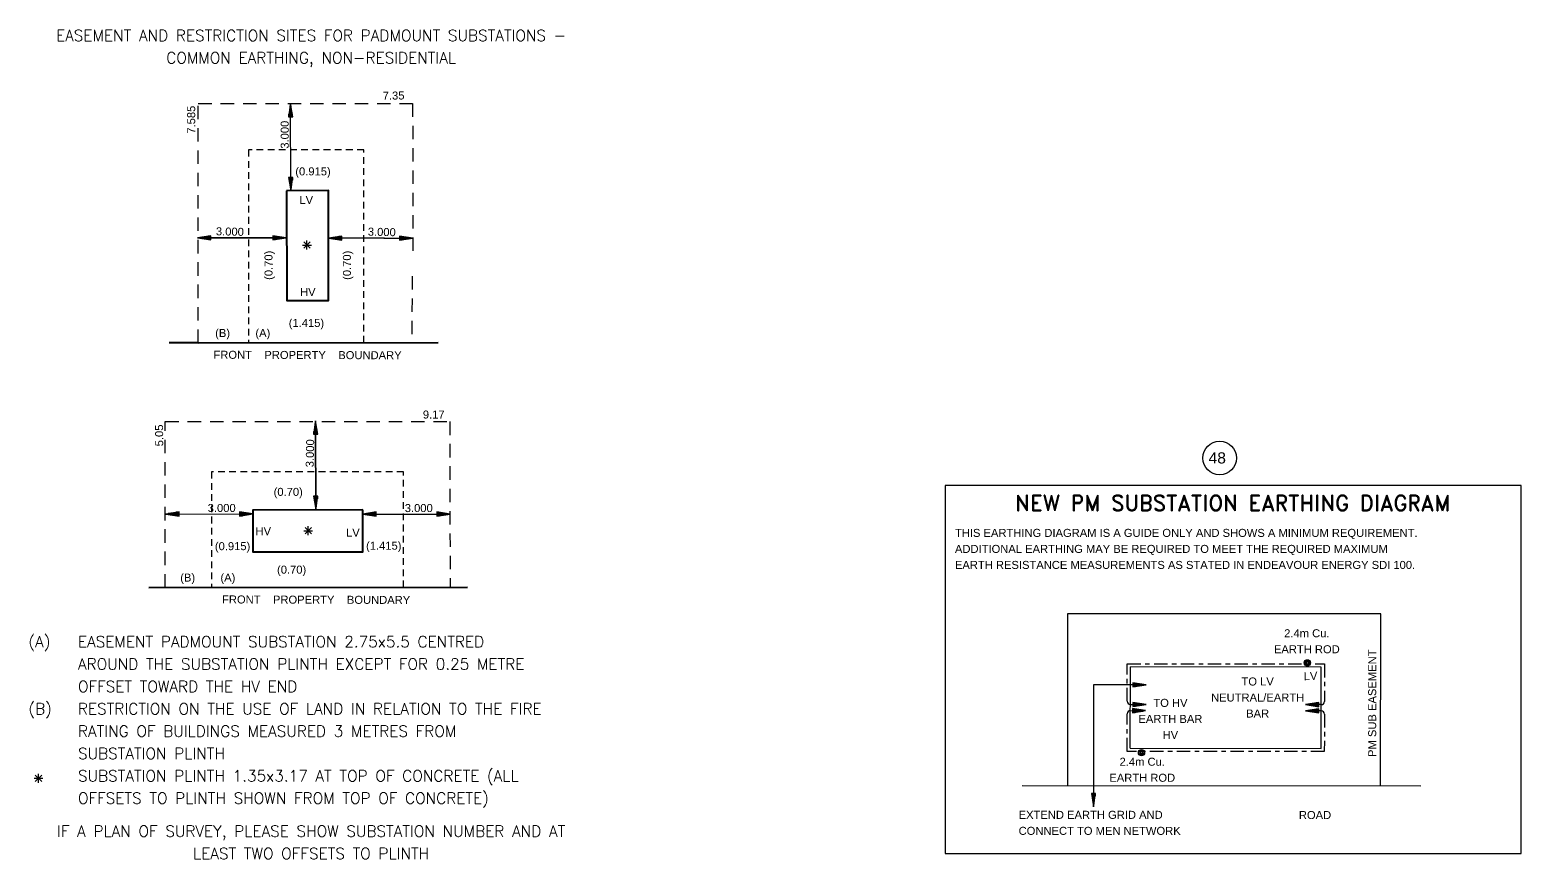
# Model space of a CAD drawing. Header units: metres. Extents: x -282 to 3977, y 160 to 949.
# Drawn here: x 3116.2 to 3449.8, y 537.7 to 723.1 of the extents above; entities that cross this region are included whole.
import ezdxf
from ezdxf.enums import TextEntityAlignment as Align

# ---------------------------------------------------------------- set-up
doc = ezdxf.new("R2010")
doc.units = ezdxf.units.M
doc.linetypes.add('CHAIN', pattern=[6, 3, -1, 1, -1])
doc.linetypes.add('Dash', pattern=[5, 3, -2])
doc.layers.get('0').update_dxf_attribs({"color": 6})
doc.layers.add('Notes', color=7, linetype='Continuous')
doc.styles.add('Elec', font='romand__.ttf')
doc.styles.get("Standard").update_dxf_attribs({"font": 'ARIAL.TTF'})

# ---------------------------------------------------------------- blocks, each defined once
blk = doc.blocks.new('NOTE_RESTRICT-ZONE')
for p, q in [((58.45, 154.69), (58.45, 157.11)), ((58.55, 138.15), (58.53, 157.66)), ((58.53, 154.69), (58.53, 157.66)), ((58.61, 154.69), (58.61, 157.11)), ((58.14, 154.69), (58.14, 155.31)), ((58.3, 154.69), (58.3, 155.86)), ((58.38, 154.69), (58.37, 156.49)), ((58.69, 154.69), (58.69, 156.49)), ((58.77, 154.69), (58.77, 155.86)), ((58.92, 154.69), (58.92, 155.31)), ((58.16, 141.12), (58.16, 140.5)), ((58.31, 141.12), (58.31, 139.95)), ((58.39, 141.12), (58.39, 139.33)), ((58.47, 141.12), (58.47, 138.7)), ((58.55, 141.12), (58.55, 138.15)), ((58.63, 141.12), (58.63, 138.7)), ((58.7, 141.12), (58.71, 139.33)), ((58.78, 141.12), (58.78, 139.95)), ((58.94, 141.12), (58.94, 140.5)), ((39.75, 127.61), (37.72, 127.61)), ((40.69, 127.61), (37.72, 127.61)), ((40.69, 127.69), (38.27, 127.68)), ((40.69, 127.53), (38.27, 127.53)), ((40.69, 127.76), (38.89, 127.76)), ((40.69, 127.45), (38.9, 127.45)), ((40.69, 127.84), (39.52, 127.84)), ((40.69, 127.37), (39.52, 127.37)), ((40.69, 128), (40.07, 128)), ((40.69, 127.22), (40.07, 127.22)), ((54.54, 128.01), (55.16, 128.01)), ((54.54, 127.86), (55.71, 127.86)), ((54.54, 127.78), (56.33, 127.78)), ((54.54, 127.7), (56.96, 127.7)), ((54.54, 127.62), (57.51, 127.63)), ((54.54, 127.55), (56.96, 127.55)), ((54.54, 127.47), (56.33, 127.47)), ((54.54, 127.39), (55.71, 127.39)), ((54.54, 127.23), (55.16, 127.23)), ((79.51, 127.55), (66.98, 127.53)), ((69.95, 127.54), (66.98, 127.53)), ((69.95, 127.61), (67.53, 127.61)), ((69.95, 127.46), (67.53, 127.46)), ((69.95, 127.69), (68.15, 127.69)), ((69.95, 127.38), (68.15, 127.38)), ((69.95, 127.77), (68.78, 127.77)), ((69.95, 127.3), (68.78, 127.3)), ((69.95, 127.93), (69.33, 127.93)), ((69.95, 127.15), (69.33, 127.14)), ((79.35, 127.55), (85.85, 127.55)), ((82.88, 127.94), (83.51, 127.94)), ((82.88, 127.78), (84.05, 127.79)), ((82.88, 127.71), (84.68, 127.71)), ((82.88, 127.63), (85.3, 127.63)), ((82.88, 127.55), (85.85, 127.55)), ((82.88, 127.47), (85.31, 127.47)), ((82.88, 127.39), (84.68, 127.4)), ((82.88, 127.32), (84.06, 127.32)), ((82.88, 127.16), (83.51, 127.16)), ((63.74, 83.7), (63.74, 84.32)), ((63.89, 83.7), (63.89, 84.87)), ((63.97, 83.7), (63.97, 85.49)), ((64.05, 83.7), (64.05, 86.12)), ((64.13, 84.64), (64.12, 86.66)), ((64.13, 83.7), (64.12, 86.66)), ((64.2, 83.7), (64.2, 86.12)), ((64.28, 83.7), (64.28, 85.49)), ((64.36, 83.7), (64.36, 84.87)), ((64.52, 83.7), (64.52, 84.32)), ((63.75, 69.85), (63.75, 69.23)), ((63.91, 69.85), (63.91, 68.68)), ((63.98, 69.85), (63.99, 68.05)), ((64.06, 69.85), (64.07, 67.43)), ((64.14, 69.85), (64.14, 66.88)), ((64.22, 69.85), (64.22, 67.43)), ((64.3, 69.85), (64.3, 68.06)), ((64.38, 69.85), (64.38, 68.68)), ((64.53, 69.85), (64.53, 69.23)), ((30.58, 65.86), (50.09, 65.88)), ((33.56, 65.86), (30.59, 65.86)), ((33.56, 65.94), (31.13, 65.94)), ((33.56, 65.78), (31.13, 65.78)), ((33.56, 66.02), (31.76, 66.01)), ((33.56, 65.7), (31.76, 65.7)), ((33.56, 66.09), (32.38, 66.09)), ((33.56, 65.63), (32.38, 65.62)), ((33.56, 66.25), (32.93, 66.25)), ((33.56, 65.47), (32.93, 65.47)), ((47.12, 66.26), (47.75, 66.27)), ((47.12, 66.11), (48.29, 66.11)), ((47.12, 66.03), (48.92, 66.03)), ((47.12, 65.95), (49.54, 65.96)), ((47.12, 65.87), (50.09, 65.88)), ((47.12, 65.8), (49.54, 65.8)), ((47.12, 65.72), (48.92, 65.72)), ((47.12, 65.64), (48.29, 65.64)), ((47.12, 65.48), (47.75, 65.48)), ((74.67, 65.84), (94.18, 65.86)), ((77.64, 65.84), (74.67, 65.84)), ((77.64, 65.92), (75.22, 65.92)), ((77.64, 65.76), (75.22, 65.76)), ((77.64, 66), (75.84, 66)), ((77.64, 65.68), (75.84, 65.68)), ((77.64, 66.08), (76.47, 66.07)), ((77.64, 65.61), (76.47, 65.61)), ((77.64, 66.23), (77.02, 66.23)), ((77.64, 65.45), (77.02, 65.45)), ((91.21, 66.25), (91.83, 66.25)), ((91.21, 66.09), (92.38, 66.09)), ((91.21, 66.01), (93, 66.01)), ((91.21, 65.93), (93.63, 65.94)), ((91.21, 65.86), (94.18, 65.86)), ((91.21, 65.78), (93.63, 65.78)), ((91.21, 65.7), (93, 65.7)), ((91.21, 65.62), (92.38, 65.62)), ((91.21, 65.46), (91.83, 65.47))]:
    blk.add_line(p, q)
at = {"color": 0, "lineweight": -3}
for p, q in [((62.16, 124.98), (62.16, 126.98)), ((61.16, 125.98), (63.16, 125.98)), ((61.45, 125.28), (62.86, 126.69)), ((62.86, 125.28), (61.45, 126.69)), ((61.45, 62.13), (63.45, 62.13)), ((61.74, 61.42), (63.16, 62.84)), ((63.16, 61.42), (61.74, 62.84)), ((62.45, 61.13), (62.45, 63.13)), ((1.12, 6.78), (3.12, 6.78)), ((1.41, 6.07), (2.83, 7.48)), ((2.83, 6.07), (1.41, 7.48)), ((2.12, 5.78), (2.12, 7.78))]:
    blk.add_line(p, q, dxfattribs=at)
at = {"color": 7, "linetype": 'Dash', "lineweight": -3}
blk.add_line((85.71, 119.07), (85.64, 104.2), dxfattribs=at)
at = {"color": 7, "lineweight": 40}
for p, q in [((37.87, 104.14), (31.38, 104.14)), ((37.87, 104.14), (91.56, 104.2)), ((26.8, 49.43), (98.08, 49.49))]:
    blk.add_line(p, q, dxfattribs=at)
at = {"color": 7, "linetype": 'Dash', "lineweight": -3}
for points in [[(37.87, 104.14), (37.87, 157.63), (85.82, 157.68), (85.86, 123.13)], [(30.49, 49.44), (30.49, 86.52), (94.15, 86.52), (94.19, 49.49)]]:
    blk.add_lwpolyline(points, dxfattribs=at)
for points in [[(58.53, 157.66), (58.06, 154.69), (59, 154.69)], [(58.55, 138.15), (59.02, 141.12), (58.08, 141.12)], [(37.72, 127.61), (40.69, 127.14), (40.69, 128.08)], [(57.51, 127.63), (54.54, 128.09), (54.54, 127.15)], [(66.98, 127.53), (69.95, 127.07), (69.95, 128)], [(85.85, 127.55), (82.88, 128.02), (82.88, 127.08)], [(64.12, 86.66), (63.66, 83.7), (64.6, 83.7)], [(64.14, 66.88), (64.61, 69.85), (63.67, 69.85)], [(30.59, 65.86), (33.56, 65.39), (33.56, 66.33)], [(50.09, 65.88), (47.12, 66.34), (47.12, 65.41)], [(74.67, 65.84), (77.64, 65.37), (77.64, 66.31)], [(94.18, 65.86), (91.21, 66.32), (91.21, 65.39)]]:
    blk.add_lwpolyline(points, close=True)
at = {"color": 7, "linetype": 'Dash', "lineweight": -3, "ltscale": 0.5}
for points in [[(74.92, 104.18), (74.91, 147.29), (49.12, 147.27), (49.12, 104.34)], [(83.8, 49.48), (83.79, 75.27), (40.85, 75.27), (40.85, 49.44)]]:
    blk.add_lwpolyline(points, dxfattribs=at)
at = {"color": 7, "lineweight": 40}
for points in [[(57.62, 138.15), (57.64, 113.57), (67, 113.57), (67, 138.16)], [(74.66, 66.77), (50.09, 66.75), (50.08, 57.39), (74.67, 57.39)]]:
    blk.add_lwpolyline(points, close=True, dxfattribs=at)
for points in [[(57.51, 127.63, 0), (38.81, 127.61, 0)], [(38.81, 127.61, 0), (38.81, 127.61, 0)], [(64.14, 66.88, 0), (64.12, 85.58, 0)], [(64.12, 85.58, 0), (64.12, 85.58, 0)]]:
    blk.add_polyline3d(points, close=True)
at = {"color": 7, "lineweight": -3}
for s, rotation, p in [('7.35', 0.6783, (81.56, 159.42)), ('7.585', 90.0611, (36.28, 154.03)), ('3.000', 90.0611, (57.2, 150.67)), ('(0.915)', 0.0611, (63.53, 142.47)), ('LV', 0.0611, (62.02, 136.08)), ('3.000', 358.6972, (44.94, 129.01)), ('3.000', 358.6972, (78.92, 128.93)), ('(0.70)', 89.9971, (53.58, 121.47)), ('(0.70)', 89.9971, (71.12, 121.47)), ('HV', 0.0611, (62.37, 115.51)), ('(B)', 0.0611, (43.31, 106.33)), ('(A)', 0.0611, (52.31, 106.33)), ('(1.415)', 0.0611, (62.06, 108.58)), ('FRONT    PROPERTY    BOUNDARY', 359.8365, (62.31, 101.41)), ('9.17', 0.0611, (90.54, 88.1)), ('5.05', 90.6783, (29.11, 83.43)), ('3.000', 88.6972, (62.84, 79.44)), ('(0.70)', 359.9971, (57.99, 70.81)), ('3.000', 0.0611, (43.1, 67.21)), ('3.000', 0.0611, (87.19, 67.19)), ('HV', 0.0611, (52.41, 62.02)), ('LV', 0.0611, (72.45, 61.69)), ('(0.915)', 0.0611, (45.54, 58.67)), ('(1.415)', 0.0611, (79.36, 58.77)), ('(0.70)', 359.9971, (58.75, 53.42)), ('(B)', 0.0611, (35.5, 51.64)), ('(A)', 0.0611, (44.49, 51.64)), ('FRONT    PROPERTY    BOUNDARY', 359.8365, (64.23, 46.7))]:
    blk.add_text(s, height=1.79, rotation=rotation, dxfattribs=at).set_placement(p, align=Align.MIDDLE_CENTER)
at = {"color": 7, "lineweight": -3, "char_height": 2.5, "line_spacing_factor": 1.2, "style": 'Elec'}
for s, insert, width, attachment_point in [('EASEMENT AND RESTRICTION SITES FOR PADMOUNT SUBSTATIONS - COMMON EARTHING, NON-RESIDENTIAL', (63.11, 169.99), 127.8445, 5), ('(A)\\P\\P\\P(B)', (-0.14, 38.56), 114.1531, 1), ('EASEMENT PADMOUNT SUBSTATION 2.75x5.5 CENTRED AROUND THE SUBSTATION PLINTH EXCEPT FOR 0.25 METRE OFFSET TOWARD THE HV END\\PRESTRICTION ON THE USE OF LAND IN RELATION TO THE FIRE RATING OF BUILDINGS MEASURED 3 METRES FROM SUBSTATION PLINTH\\PSUBSTATION PLINTH 1.35x3.17 AT TOP OF CONCRETE (ALL OFFSETS TO PLINTH SHOWN FROM TOP OF CONCRETE)', (10.95, 38.56), 114.1531, 1), ('IF A PLAN OF SURVEY, PLEASE SHOW SUBSTATION NUMBER AND AT LEAST TWO OFFSETS TO PLINTH', (63.11, -7.56), 127.8445, 5)]:
    blk.add_mtext(s, dxfattribs=dict(at, insert=insert, width=width, attachment_point=attachment_point))
blk = doc.blocks.new('NOTE_NEWSUB_EARTH_DIAG')
at = {"color": 1, "lineweight": -3}
for p, q in [((27.414028, 15.110281), (27.447431, 53.608418)), ((27.447431, 53.608418), (97.447457, 53.608418)), ((97.414002, 15.049546), (97.447405, 53.547682)), ((41.981375, 37.284521), (42.606374, 37.283979)), ((41.98151, 37.440771), (43.153385, 37.439755)), ((41.981578, 37.518896), (43.778452, 37.517337)), ((41.981646, 37.597021), (44.40352, 37.59492)), ((41.981714, 37.675146), (44.950463, 37.67257)), ((41.981781, 37.753271), (44.403656, 37.75117)), ((41.981849, 37.831396), (43.778724, 37.829837)), ((41.981917, 37.909521), (43.153792, 37.908504)), ((41.982053, 38.065771), (42.607052, 38.065229)), ((41.96113, 33.373942), (44.383004, 33.371841)), ((41.961198, 33.452067), (43.758072, 33.450508)), ((41.961265, 33.530192), (43.13314, 33.529176)), ((41.961401, 33.686442), (42.586401, 33.6859)), ((83.598526, 33.41541), (81.801651, 33.415178)), ((83.598516, 33.493535), (82.426641, 33.493384)), ((83.598495, 33.649785), (82.973495, 33.649704)), ((41.428598, 31.896279), (44.851124, 31.90784)), ((41.429812, 33.296279), (44.929811, 33.293242)), ((41.881071, 32.288435), (42.506068, 32.290546)), ((41.881599, 32.132186), (43.053468, 32.136144)), ((41.881863, 32.054061), (43.678728, 32.06013)), ((41.882127, 31.975936), (44.303988, 31.984117)), ((41.882391, 31.897812), (44.851124, 31.90784)), ((41.882655, 31.819687), (44.304516, 31.827868)), ((41.882919, 31.741563), (43.679783, 31.747632)), ((41.883183, 31.663438), (43.055051, 31.667397)), ((41.88371, 31.507189), (42.508707, 31.5093)), ((41.960723, 32.905193), (42.585723, 32.90465)), ((41.960859, 33.061443), (43.132733, 33.060426)), ((41.960927, 33.139568), (43.757801, 33.138009)), ((41.960994, 33.217693), (44.382868, 33.215591)), ((41.961062, 33.295818), (44.929811, 33.293242)), ((84.128582, 31.85923), (80.628583, 31.862267)), ((83.597332, 31.859691), (80.628583, 31.862267)), ((84.129796, 33.25923), (80.629796, 33.258776)), ((83.598546, 33.25916), (80.629796, 33.258776)), ((83.597264, 31.781566), (81.17539, 31.783667)), ((83.5974, 31.937816), (81.175526, 31.939917)), ((83.598536, 33.337285), (81.176661, 33.336972)), ((83.598556, 33.181035), (81.176681, 33.180722)), ((83.597196, 31.703441), (81.800322, 31.705)), ((83.597467, 32.015941), (81.800593, 32.0175)), ((83.598566, 33.10291), (81.801691, 33.102678)), ((83.597129, 31.625316), (82.425254, 31.626333)), ((83.597535, 32.094066), (82.425661, 32.095083)), ((83.598576, 33.024785), (82.426701, 33.024634)), ((83.596993, 31.469066), (82.971993, 31.469608)), ((83.597671, 32.250316), (82.972671, 32.250858)), ((83.598597, 32.868535), (82.973597, 32.868454)), ((106.409675, 15.041741), (17.191971, 15.119151)), ((32.790912, 13.386992), (32.791987, 12.761993)), ((32.947162, 13.387261), (32.949178, 12.215388)), ((33.025287, 13.387395), (33.028377, 11.590523)), ((33.103412, 13.38753), (33.107577, 10.965658)), ((33.181537, 13.387664), (33.186643, 10.418919)), ((33.259662, 13.387798), (33.263827, 10.965927)), ((33.337786, 13.387933), (33.340877, 11.591061)), ((33.415911, 13.388067), (33.417927, 12.216194)), ((33.572161, 13.388336), (33.573236, 12.763337))]:
    blk.add_line(p, q, dxfattribs=at)
at = {"color": 7, "linetype": 'CHAIN', "lineweight": -3}
for p, q in [((40.73042, 33.996886), (40.737708, 42.396883)), ((40.737708, 42.396883), (84.837692, 42.358619)), ((84.837692, 42.358619), (84.830403, 33.958622)), ((40.720702, 22.79689), (40.727991, 31.196887)), ((84.827974, 31.158623), (84.820686, 22.758626)), ((84.820686, 22.758626), (40.720702, 22.79689))]:
    blk.add_line(p, q, dxfattribs=at)
at = {"color": 7, "lineweight": 30}
for p, q in [((41.421309, 23.496283), (41.437101, 41.696276)), ((84.137085, 41.659227), (41.437101, 41.696276)), ((81.339806, 42.375044), (81.589454, 42.209434)), ((84.121293, 23.459234), (84.137085, 41.659227)), ((41.421309, 23.496283), (84.121293, 23.459234)), ((44.2616, 22.298986), (44.511249, 22.133376))]:
    blk.add_line(p, q, dxfattribs=at)
at = {"color": 1, "lineweight": -3}
for points in [[(0, 0), (128.860255, 0), (128.860255, 82.284622), (0, 82.284622)], [(44.950463, 37.67257), (41.98212, 38.143896), (41.981307, 37.206396)], [(44.929811, 33.293242), (41.961469, 33.764567), (41.960655, 32.827068)], [(80.629796, 33.258776), (83.598607, 32.79041), (83.598485, 33.72791)], [(44.851124, 31.90784), (41.880808, 32.366559), (41.883974, 31.429065)], [(80.628583, 31.862267), (83.596925, 31.390941), (83.597739, 32.328441)], [(33.186643, 10.418919), (33.650286, 13.38847), (32.712787, 13.386858)]]:
    blk.add_lwpolyline(points, close=True, dxfattribs=at)
at = {"color": 7, "lineweight": 70}
for points in [[(81.296133, 42.400434, 0.038759), (81.322906, 42.447547, 0.278196), (81.285592, 42.807114, 0.139002), (81.133434, 42.922422, 0.093113), (81.006437, 42.946394, 0.078619), (80.898379, 42.929393, 0.162287), (80.720121, 42.798129, 0.15457), (80.656133, 42.596697, 0.151827), (80.71763, 42.398238, 0.532717), (81.298547, 42.404043)], [(44.217928, 22.324377, 0.038759), (44.244701, 22.371489, 0.278196), (44.207387, 22.731056, 0.139002), (44.055229, 22.846365, 0.093113), (43.928232, 22.870336, 0.078619), (43.820174, 22.853336, 0.162287), (43.641916, 22.722071, 0.15457), (43.577928, 22.520639, 0.151827), (43.639424, 22.322181, 0.532717), (44.220342, 22.327985)]]:
    blk.add_lwpolyline(points, format="xyb", dxfattribs=at)
at = {"color": 1, "lineweight": -3}
blk.add_lwpolyline([(41.981578, 37.666535), (33.193199, 37.666535), (33.193199, 12.802131)], dxfattribs=at)
at = {"color": 7, "lineweight": 30}
for points in [[(40.73042, 33.996886, 0.414214), (41.429812, 33.296279)], [(84.129796, 33.25923, 0.414214), (84.830403, 33.958622)], [(41.428598, 31.896279, 0.414214), (40.727991, 31.196887)], [(84.827974, 31.158623, 0.414214), (84.128582, 31.85923)]]:
    blk.add_lwpolyline(points, format="xyb", dxfattribs=at)
at = {"color": 1, "lineweight": -3}
for centre, radius in [((61.409867, 88.395025), 3.75), ((81.006134, 42.596393), 0.7), ((43.927928, 22.520336), 0.7)]:
    blk.add_circle(centre, radius, dxfattribs=at)
at = {"color": 7, "lineweight": -3}
for s, height, p in [('48', 2.5, (60.869034, 88.422557)), ('ROAD', 1.79, (82.741386, 8.570194))]:
    blk.add_text(s, height=height, dxfattribs=at).set_placement(p, align=Align.MIDDLE_CENTER)
at = {"color": 7, "lineweight": -3, "style": 'Elec'}
blk.add_text('NEW PM SUBSTATION EARTHING DIAGRAM', height=3.5, dxfattribs=at).set_placement((64.355215, 78.34102), align=Align.MIDDLE_CENTER)
at = {"color": 7, "lineweight": -3}
for s, rotation, p in [('PM SUB EASEMENT', 90.009079, (95.528336, 33.570389)), ('LV', 1.862224, (81.735118, 39.653847))]:
    blk.add_text(s, height=1.79, rotation=rotation, dxfattribs=at).set_placement(p, align=Align.MIDDLE_CENTER)
at = {"color": 7, "lineweight": -3, "char_height": 1.79, "line_spacing_factor": 1.2}
for s, insert, attachment_point in [('THIS EARTHING DIAGRAM IS A GUIDE ONLY AND SHOWS A MINIMUM REQUIREMENT.\\PADDITIONAL EARTHING MAY BE REQUIRED TO MEET THE REQUIRED MAXIMUM \\PEARTH RESISTANCE MEASUREMENTS AS STATED IN ENDEAVOUR ENERGY SDI 100.', (2.186762, 68.062764), 4), ('2.4m Cu.\\PEARTH ROD', (80.908825, 47.413049), 5), ('TO LV\\PNEUTRAL/EARTH\\PBAR', (69.90399, 34.849709), 5), ('2.4m Cu.\\PEARTH ROD', (44.086968, 18.682989), 5), ('EXTEND EARTH GRID AND \\PCONNECT TO MEN NETWORK', (16.433486, 6.811912), 4)]:
    blk.add_mtext(s, dxfattribs=dict(at, insert=insert, attachment_point=attachment_point))
at = {"color": 7, "lineweight": -3, "insert": (50.385299, 30.063409), "char_height": 1.79, "attachment_point": 5, "rotation": 359.88380409, "line_spacing_factor": 1.2}
blk.add_mtext('TO HV\\PEARTH BAR\\PHV', dxfattribs=at)

msp = doc.modelspace()

# ---------------------------------------------------------------- block references
at = {"layer": 'Notes'}
for name, p in [('NOTE_RESTRICT-ZONE', (3116, 549.03)), ('NOTE_NEWSUB_EARTH_DIAG', (3320.95, 539.01))]:
    msp.add_blockref(name, p, dxfattribs=at)

doc.saveas('drawing.dxf')
